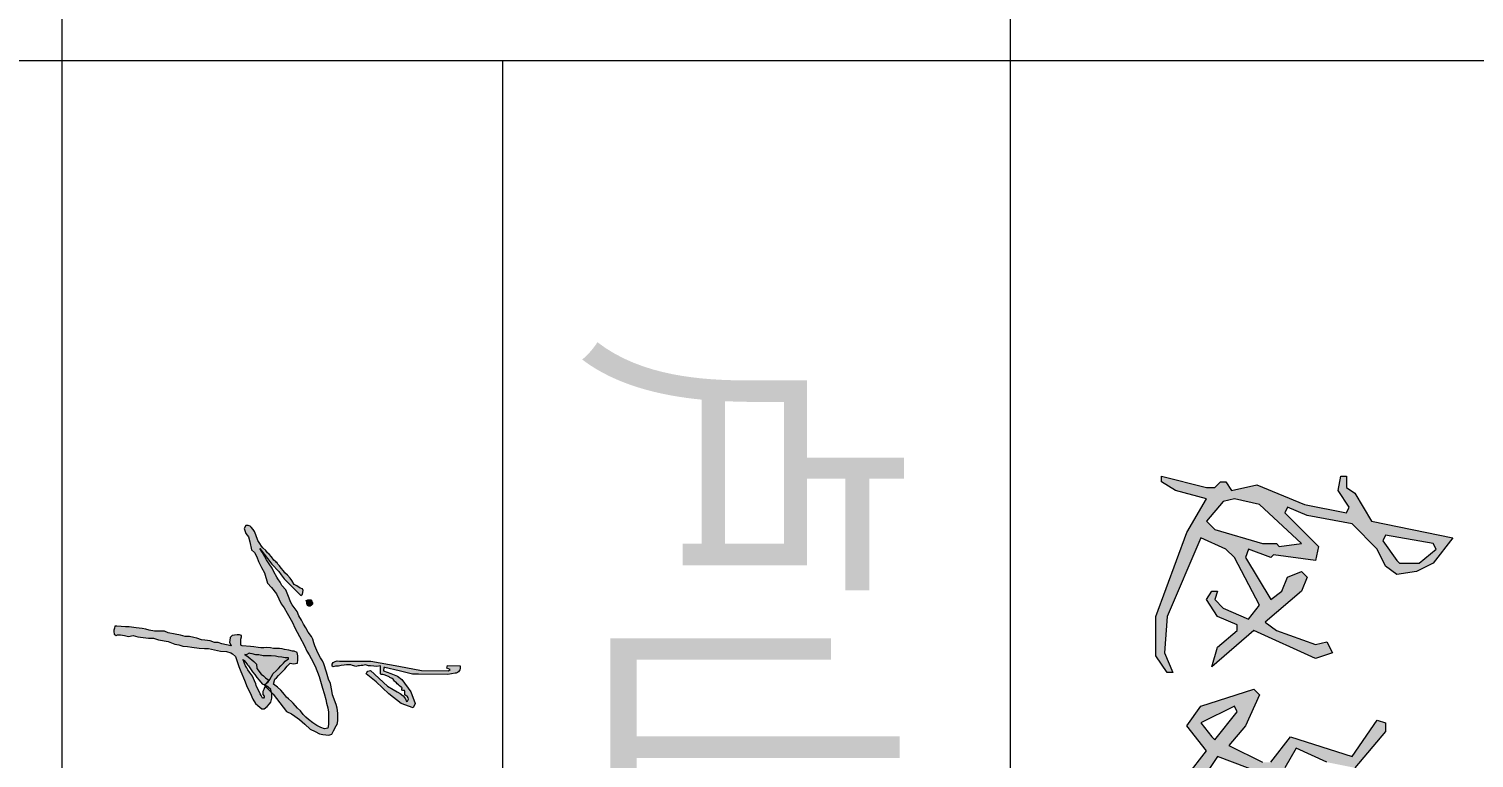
# Model space of a CAD drawing. Header units: inches. Extents: x -3733042 to -3450527, y 579159 to 997713.
# Drawn here: x -3553045 to -3550073, y 659237 to 660736 of the extents above; entities that cross this region are included whole.
import ezdxf
from ezdxf.enums import TextEntityAlignment as Align

# ---------------------------------------------------------------- set-up
doc = ezdxf.new("R2010")
doc.units = ezdxf.units.IN
doc.header["$LTSCALE"] = 1000
doc.header["$MEASUREMENT"] = 0
doc.linetypes.add('LENGSHUI', pattern=[22, 20, -1, 0, -1])
doc.layers.get('0').update_dxf_attribs({"lineweight": 18})
doc.layers.add('00签名', color=7, linetype='LENGSHUI', lineweight=18)
doc.layers.add('PUB_TITLE', color=153, linetype='Continuous', lineweight=18)
doc.styles.add('-黑体', font='', dxfattribs={"width": 0.7})
doc.styles.get('-黑体').set_extended_font_data('微软雅黑')

msp = doc.modelspace()

# ---------------------------------------------------------------- hatches: boundary and pattern name
at = {"layer": '00签名', "linetype": 'Continuous'}
h = msp.add_hatch(color=256, dxfattribs=at)
h.paths.add_polyline_path([(-3550272.290925156, 659666.2815650989), (-3550255.01092522, 659631.7215652276), (-3550231.969773029, 659614.4432933858), (-3550191.650349006, 659620.2027169039), (-3550157.090349125, 659637.4827171714), (-3550116.770925092, 659689.3227172951), (-3550283.809773148, 659723.8827171713), (-3550318.369773029, 659781.4821414469), (-3550335.649773287, 659793.0027175426), (-3550335.649773287, 659816.0421413232), (-3550347.170349382, 659816.0421413232), (-3550352.929773222, 659787.2415656139), (-3550329.890349125, 659752.681565099), (-3550335.649773287, 659741.1627174189), (-3550422.049772965, 659758.4427170426), (-3550519.97034906, 659798.7621410709), (-3550571.810348867, 659787.2415656139), (-3550583.330924963, 659804.5232936331), (-3550594.849772965, 659804.5232936331), (-3550606.37034906, 659793.0027175426), (-3550623.650349006, 659793.0027175426), (-3550715.809773148, 659816.0421413232), (-3550715.809773148, 659804.5232936331), (-3550687.01092522, 659787.2415656139), (-3550623.650349006, 659769.9632931432), (-3550663.969773029, 659700.8415649753), (-3550727.330349253, 659528.0415656139), (-3550727.330349253, 659447.4027175425), (-3550704.290925156, 659412.8427170428), (-3550692.77034906, 659412.8427170428), (-3550710.050348996, 659453.1621417095), (-3550704.290925156, 659528.0415656139), (-3550635.170925091, 659689.3227172951), (-3550583.330924963, 659666.2815650989), (-3550566.050925017, 659649.0032932671), (-3550514.210924898, 659551.082717805), (-3550537.250348996, 659522.2821414421), (-3550589.090349125, 659545.3232936381), (-3550606.37034906, 659562.6015654952), (-3550600.61092522, 659579.8832935144), (-3550612.129772901, 659579.8832935144), (-3550623.650349006, 659562.6015654952), (-3550600.61092522, 659528.0415656139), (-3550560.289773094, 659510.7632931384), (-3550560.289773094, 659499.2427176863), (-3550600.61092522, 659464.6827171665), (-3550612.129772901, 659424.3615653465), (-3550525.72977291, 659499.2427176863), (-3550399.010348867, 659441.6432933906), (-3550364.450349006, 659453.1621417095), (-3550375.97092477, 659476.2032932669), (-3550399.010348867, 659470.4421413183), (-3550479.650925027, 659499.2427176863), (-3550502.690349125, 659516.5227172902), (-3550427.810924898, 659579.8832935144), (-3550416.290348803, 659608.682141442), (-3550427.810924898, 659620.2027169039), (-3550456.609772836, 659608.682141442), (-3550468.130348922, 659579.8832935144), (-3550491.169773029, 659562.6015654952), (-3550543.009773158, 659649.0032932671), (-3550537.250348996, 659666.2815650989), (-3550491.169773029, 659649.0032932671), (-3550485.410348867, 659654.7627174138), (-3550399.010348867, 659643.2421413233), (-3550393.250924706, 659672.0427170476), (-3550462.370925101, 659741.1627174189), (-3550456.609772836, 659752.681565099), (-3550416.290348803, 659735.4015654952), (-3550324.130925285, 659718.1215652276)], flags=0)
h.paths.add_polyline_path([(-3550255.01092522, 659695.082141447), (-3550157.090349125, 659677.8021411995), (-3550151.330924963, 659666.2815650989), (-3550185.890925156, 659637.4827171714), (-3550226.210349189, 659637.4827171714), (-3550231.969773029, 659643.2421413233), (-3550260.77034906, 659683.5615653513)], flags=0)
h.paths.add_polyline_path([(-3550427.810924898, 659677.8021411995), (-3550473.889772772, 659672.0427170476), (-3550479.650925027, 659677.8021411995), (-3550508.449772965, 659677.8021411995), (-3550606.37034906, 659706.6027175375), (-3550623.650349006, 659723.8827171713), (-3550589.090349125, 659764.2021411945), (-3550566.050925017, 659769.9632931432), (-3550514.210924898, 659758.4427170426)], flags=0)
for points in [[(-3552485.190162853, 659571.1541803371), (-3552482.192724238, 659573.5516298922), (-3552480.994360722, 659581.3498237255), (-3552482.192724238, 659584.9471767428), (-3552486.988218069, 659586.1470802102), (-3552493.580747232, 659590.9466940676), (-3552498.975932763, 659593.94527404), (-3552503.77040671, 659601.7411104991), (-3552507.366517141, 659606.5383669835), (-3552512.760682789, 659613.1366573514), (-3552518.15586832, 659617.9339138343), (-3552521.152287051, 659621.5336242279), (-3552525.946760998, 659627.5307841763), (-3552529.543891313, 659631.7292676162), (-3552536.736112176, 659640.1262344925), (-3552534.175183846, 659637.9527354857), (-3552540.905397328, 659644.0135445386), (-3552545.617260683, 659650.7485626088), (-3552550.32912404, 659656.1375200154), (-3552554.367864059, 659658.8319987186), (-3552557.733480741, 659663.5467471065), (-3552563.790570887, 659668.9357045112), (-3552566.483064233, 659672.3020348608), (-3552569.848680916, 659677.6909922675), (-3552573.887420935, 659684.4260103378), (-3552577.926160954, 659695.8757767956), (-3552580.6186543, 659702.6107948675), (-3552583.311147647, 659706.6536916088), (-3552587.348867782, 659711.368439996), (-3552590.041361129, 659713.3887096808), (-3552594.080101148, 659714.7347703461), (-3552598.791964504, 659714.7347703461), (-3552602.157581187, 659708.6739612928), (-3552598.791964504, 659698.5702555004), (-3552593.406977811, 659691.8352374285), (-3552590.714484465, 659681.7315316362), (-3552586.675744446, 659664.8928077718), (-3552580.6186543, 659659.5062077375), (-3552575.906790945, 659650.7485626088), (-3552572.541174262, 659641.3190658352), (-3552566.483064233, 659628.5232387121), (-3552560.425974088, 659617.7453238989), (-3552554.367864059, 659596.194209023), (-3552545.617260683, 659587.4365638925), (-3552535.521430519, 659574.6407367693), (-3552526.097703807, 659553.761473536), (-3552520.039593778, 659545.678037428), (-3552513.309380296, 659534.902479989), (-3552502.539406911, 659515.3692774213), (-3552497.827543555, 659504.5937199807), (-3552488.404836728, 659487.0807870975), (-3552478.307986679, 659467.5475845312), (-3552472.92401987, 659456.7720270908), (-3552468.212156514, 659449.3628000014), (-3552464.173416495, 659441.2793638898), (-3552456.095936457, 659425.7890580652), (-3552448.019476302, 659404.9097948321), (-3552441.288242936, 659380.6618438783), (-3552437.249502916, 659369.8862864395), (-3552433.883886234, 659357.0881019421), (-3552432.537639561, 659349.6788748511), (-3552429.845146214, 659340.2493780776), (-3552428.498899541, 659331.494090323), (-3552428.498899541, 659320.7185328844), (-3552428.498899541, 659305.9000787025), (-3552429.845146214, 659298.4908516131), (-3552436.57637958, 659297.1447909478), (-3552444.653859619, 659299.8392696528), (-3552452.730319774, 659303.8798090197), (-3552460.807799812, 659309.2687664261), (-3552469.558403188, 659316.0037844965), (-3552474.942369997, 659320.7185328844), (-3552481.000480026, 659326.7793419355), (-3552486.385466718, 659334.1885690264), (-3552492.443576747, 659339.5775264312), (-3552501.193160238, 659349.6788748511), (-3552504.558776921, 659353.0475625751), (-3552510.61688695, 659358.4365199815), (-3552514.655626969, 659362.4770593486), (-3552519.366470442, 659367.866016755), (-3552526.770827144, 659376.6213045098), (-3552533.502060509, 659382.682113561), (-3552541.578520664, 659388.7452799865), (-3552538.977816864, 659398.8371989111), (-3552535.326632705, 659402.1587391474), (-3552531.675448546, 659406.4774486712), (-3552525.700968992, 659412.1233598645), (-3552518.398600674, 659419.4312198657), (-3552513.419527751, 659425.7419105825), (-3552507.445048198, 659431.7202115367), (-3552500.475162013, 659430.3906524897), (-3552492.17636718, 659431.7202115367), (-3552491.844904931, 659439.0280715361), (-3552491.844904931, 659447.3307434475), (-3552493.172793695, 659453.6414341623), (-3552499.147273249, 659456.6305846379), (-3552502.466995158, 659456.9629744006), (-3552510.100825725, 659458.6225658321), (-3552519.395027189, 659460.2845146385), (-3552524.041617979, 659461.2793265485), (-3552529.352153151, 659461.9441060718), (-3552535.326632705, 659461.9441060718), (-3552541.633594392, 659461.9441060718), (-3552547.940556078, 659463.2736651172), (-3552555.906868778, 659463.938444639), (-3552561.548866199, 659463.606054878), (-3552567.523345753, 659463.606054878), (-3552573.498845191, 659463.938444639), (-3552582.128082389, 659465.5980360727), (-3552589.098988457, 659466.5952053551), (-3552606.150426433, 659467.3094897355), (-3552609.130527023, 659469.101094123), (-3552609.130527023, 659473.27600382), (-3552609.130527023, 659481.6258232155), (-3552607.342670646, 659486.3971485829), (-3552607.342670646, 659488.785168639), (-3552611.515015449, 659490.5744156522), (-3552616.2839923, 659490.5744156522), (-3552621.648581316, 659489.3815843115), (-3552627.013170331, 659488.785168639), (-3552630.589902969, 659484.6079015696), (-3552631.782147182, 659478.6437448579), (-3552632.378779231, 659475.0652508348), (-3552628.802046592, 659467.9082627819), (-3552647.826959805, 659471.9157989107), (-3552655.347583265, 659474.2661009814), (-3552662.869226609, 659474.2661009814), (-3552671.801369308, 659478.0308275673), (-3552683.083324383, 659478.9714198718), (-3552689.664634823, 659479.9120121762), (-3552699.536090542, 659483.2052639228), (-3552705.647234532, 659485.0864485303), (-3552714.108190895, 659486.4985156724), (-3552723.600249824, 659486.7884726977), (-3552733.085169567, 659489.7540494335), (-3552743.756214219, 659491.5338669495), (-3552757.984613716, 659494.4994436837), (-3552765.690856036, 659497.4650204196), (-3552776.361900689, 659498.0590787159), (-3552786.440392828, 659498.0590787159), (-3552797.11143748, 659499.8388962335), (-3552804.225127287, 659502.2127720471), (-3552811.93238949, 659503.3985312654), (-3552824.382111565, 659504.584290485), (-3552838.609491178, 659506.3641080012), (-3552845.724200869, 659506.958166299), (-3552855.209120612, 659507.549867221), (-3552864.101487841, 659508.1439255172), (-3552867.658842687, 659508.1439255172), (-3552868.843947712, 659503.9902321888), (-3552870.030072622, 659499.8388962335), (-3552870.030072622, 659496.8733194974), (-3552869.437520109, 659491.5338669495), (-3552865.287612751, 659489.1599911375), (-3552862.322810418, 659490.3481077316), (-3552856.395245521, 659490.3481077316), (-3552848.095430805, 659489.1599911375), (-3552839.795616088, 659486.7884726977), (-3552830.309676461, 659488.5682902137), (-3552820.824756719, 659486.1944143999), (-3552798.890114903, 659483.2288376658), (-3552788.219070251, 659483.2288376658), (-3552778.140578111, 659479.6692026338), (-3552758.577166229, 659476.703625898), (-3552744.349786615, 659470.770115052), (-3552736.642524412, 659469.5843558322), (-3552728.342709695, 659467.2104800218), (-3552718.264217556, 659466.0247208002), (-3552709.371850327, 659464.8389615807), (-3552694.550898316, 659463.0591440661), (-3552683.287301151, 659461.8733848479), (-3552675.581058832, 659461.8733848479), (-3552650.681614682, 659456.5339322983), (-3552638.231892607, 659455.9398740021), (-3552629.339525378, 659453.5683555609), (-3552625.783190416, 659451.1944797505), (-3552619.854605635, 659445.8550272005), (-3552617.483375699, 659439.3298154344), (-3552612.739895944, 659425.0936326775), (-3552608.59100847, 659415.0087858777), (-3552601.47629878, 659397.210610716), (-3552595.548733883, 659382.3803696644), (-3552589.620149102, 659371.1097636464), (-3552584.284116833, 659358.0593401106), (-3552578.949104449, 659349.1602525291), (-3552573.613072181, 659345.0089165732), (-3552565.906829861, 659338.4837048074), (-3552561.16436999, 659338.4837048074), (-3552554.643232697, 659342.6350407614), (-3552549.899752941, 659348.5661942329), (-3552547.528523006, 659351.5341283429), (-3552545.15729307, 659359.839157625), (-3552545.15729307, 659364.5845518768), (-3552545.15729307, 659369.3299461287), (-3552547.528523006, 659377.6349754125), (-3552552.864555274, 659382.9744279622), (-3552555.23578521, 659384.7542454782), (-3552557.014462632, 659385.9400046963), (-3552559.97824508, 659381.7886687425), (-3552561.756922503, 659377.6349754125), (-3552563.535599926, 659374.0753403803), (-3552563.535599926, 659367.5501286142), (-3552561.16436999, 659363.9904935808), (-3552561.16436999, 659362.2106760647), (-3552562.349475016, 659360.4308585486), (-3552564.128152439, 659359.839157625), (-3552567.091934887, 659365.7703110968), (-3552568.87061231, 659368.7358878324), (-3552570.649289732, 659372.2955228643), (-3552573.613072181, 659378.820734634), (-3552577.170427026, 659385.9400046963), (-3552578.356551936, 659389.4996397283), (-3552580.727781872, 659395.4307932016), (-3552583.099011808, 659400.7702457496), (-3552584.87768923, 659405.5156399998), (-3552590.805254127, 659413.2289683615), (-3552594.362608972, 659418.5684209114), (-3552596.733838908, 659422.1256985674), (-3552599.105068844, 659426.8734501951), (-3552601.47629878, 659431.6188444452), (-3552602.662423689, 659435.1784794788), (-3552604.441101112, 659439.3298154344), (-3552601.853655801, 659437.4792766912), (-3552598.773606595, 659433.1652819174), (-3552595.07856743, 659428.8512871439), (-3552593.231557791, 659426.3854737355), (-3552584.692070371, 659414.2685703817), (-3552579.966948525, 659409.0139833033), (-3552575.767066858, 659402.7103647093), (-3552571.041945012, 659396.932440562), (-3552564.742122512, 659389.5750757043), (-3552560.017000666, 659387.474655297), (-3552552.666697808, 659393.7782738908), (-3552549.516276616, 659398.5071665244), (-3552545.841635128, 659404.2874480459), (-3552542.165973758, 659410.5910666379), (-3552536.391391438, 659416.3689907872), (-3552531.666269591, 659421.0978834204), (-3552526.415907566, 659426.3524704971), (-3552521.165545541, 659432.1303946459), (-3552517.490904054, 659435.8078983879), (-3552511.19006167, 659441.0624854645), (-3552511.19006167, 659443.1629058718), (-3552517.490904054, 659443.1629058718), (-3552524.315966733, 659444.2142947632), (-3552532.190489887, 659445.2633262771), (-3552537.440851912, 659446.3147151702), (-3552546.365855424, 659446.8404096152), (-3552555.29187882, 659446.8404096152), (-3552562.642181679, 659447.3661040601), (-3552571.567185192, 659448.9408300206), (-3552578.392247871, 659449.4665244655), (-3552585.742550729, 659451.0436078002), (-3552589.942432396, 659452.0949966919), (-3552592.042373229, 659452.6183337609), (-3552596.242254896, 659449.9922189105), (-3552598.867435908, 659449.4665244655), (-3552600.967376742, 659449.9922189105), (-3552593.618093767, 659445.2633262771), (-3552582.066889358, 659435.2822039429), (-3552576.817547217, 659430.0299742391), (-3552575.767066858, 659421.0978834204), (-3552566.842063345, 659409.5396777483), (-3552562.1169415, 659405.862174008), (-3552557.917059833, 659401.6589758197), (-3552553.191937987, 659398.5071665244), (-3552551.09097727, 659396.932440562), (-3552560.541220962, 659385.8975719622), (-3552542.691213937, 659368.5614421413), (-3552514.719879651, 659332.9462328267), (-3552505.054440469, 659327.7364358583), (-3552497.618467368, 659323.2739265106), (-3552487.953028185, 659316.5766264274), (-3552477.543073797, 659306.9043201095), (-3552466.389624087, 659296.4870835473), (-3552455.979669698, 659291.279643955), (-3552447.057725837, 659286.814777231), (-3552440.365248058, 659285.3272741147), (-3552427.725827588, 659283.8397709996), (-3552421.77684513, 659286.0722043609), (-3552418.059368521, 659292.7671470711), (-3552412.854901269, 659303.184383632), (-3552410.623395421, 659306.1593898651), (-3552409.136404777, 659313.6016201928), (-3552409.136404777, 659329.2262963474), (-3552410.623395421, 659339.6411755356), (-3552412.854901269, 659347.0834058651), (-3552420.289854486, 659367.1705913676), (-3552421.77684513, 659376.1003248134), (-3552424.750826417, 659390.235140479), (-3552428.46932291, 659399.1648739233), (-3552432.93029484, 659413.3020469615), (-3552438.134762092, 659430.4142262327), (-3552441.10874338, 659437.1091689431), (-3552444.827239872, 659443.0615387802), (-3552450.775202446, 659453.4787753426), (-3552456.72316502, 659467.6159483824), (-3552458.954670869, 659473.5683182195), (-3552461.185156834, 659481.0081911763), (-3552463.415642799, 659486.9605610132), (-3552470.107100695, 659495.8879370847), (-3552475.312587832, 659504.8176705306), (-3552479.773559762, 659512.2575434841), (-3552484.234531692, 659520.4423466838), (-3552489.440018828, 659529.3697227569), (-3552493.157495437, 659538.2994562013), (-3552503.567449825, 659551.6916989965), (-3552506.541431113, 659558.3866417053), (-3552509.5154124, 659565.828872033), (-3552516.206870295, 659582.9410513045), (-3552524.386338718, 659591.8684273759), (-3552528.103815327, 659598.5657274609), (-3552532.565807141, 659605.2606701712), (-3552534.796293106, 659608.9829640215), (-3552540.744255681, 659619.3978432078), (-3552544.461732289, 659627.5826464092), (-3552550.410714746, 659636.510022479), (-3552556.358677321, 659644.6948256787), (-3552559.332658608, 659650.6471955188), (-3552565.281641065, 659660.3195018353), (-3552569.742612996, 659667.7593747902), (-3552545.205227611, 659635.7674496087), (-3552531.077796614, 659620.1427734542), (-3552525.873329362, 659613.445473371), (-3552519.925366787, 659605.2606701712)], [(-3552471.188177569, 659562.18908628), (-3552468.124446504, 659562.18908628), (-3552465.060715438, 659562.4248236998), (-3552462.940376929, 659559.593617292), (-3552461.29020487, 659556.0575560032), (-3552461.29020487, 659553.464444388), (-3552464.118342767, 659550.3975005625), (-3552466.239701161, 659549.4545508852), (-3552469.067839059, 659549.4545508852), (-3552472.13055024, 659550.8689754034), (-3552473.073942795, 659554.6431314849), (-3552473.073942795, 659557.2362431), (-3552474.72309497, 659560.5389243437)]]:
    msp.add_hatch(color=256, dxfattribs=at).paths.add_polyline_path(points, flags=0)
h = msp.add_hatch(color=256, dxfattribs=at)
edge = h.paths.add_edge_path(flags=0)
edge.add_arc((-3552410.067558725, 659424.2040461459), 12.60396578870354, 72.83120418418201, 154.1005538295673, ccw=False)
edge.add_line((-3552406.347022466, 659436.2463699892), (-3552380.891741621, 659436.2463699889))
edge.add_line((-3552380.891741621, 659436.2463699889), (-3552364.052439485, 659435.852688498))
edge.add_line((-3552364.052439485, 659435.852688498), (-3552341.337586527, 659435.852688498))
edge.add_line((-3552341.337586527, 659435.852688498), (-3552283.770242994, 659426.0577987247))
edge.add_line((-3552283.770242994, 659426.0577987247), (-3552237.275778347, 659416.8593246209))
edge.add_line((-3552237.275778347, 659416.8593246209), (-3552181.9124038, 659415.9682371732))
edge.add_line((-3552181.9124038, 659415.9682371732), (-3552178.752803653, 659419.1294759691))
edge.add_line((-3552178.752803653, 659419.1294759691), (-3552185.070984061, 659421.5009944054))
edge.add_line((-3552185.070984061, 659421.5009944054), (-3552184.281593967, 659427.0313942647))
edge.add_line((-3552184.281593967, 659427.0313942647), (-3552158.217442468, 659426.2416739102))
edge.add_arc((-3552169.409565458, 659422.875886558), 11.68726407330013, -85.46577149518657, 16.737515993298302, ccw=False)
edge.add_line((-3552168.485633002, 659411.2252002975), (-3552183.491183988, 659408.8560392337))
edge.add_line((-3552183.491183988, 659408.8560392337), (-3552243.516447584, 659409.6457595885))
edge.add_line((-3552243.516447584, 659409.6457595885), (-3552256.153828286, 659409.6457595885))
edge.add_line((-3552256.153828286, 659409.6457595885), (-3552283.006349995, 659415.9682371732))
edge.add_line((-3552283.006349995, 659415.9682371732), (-3552313.019491735, 659423.080435116))
edge.add_line((-3552313.019491735, 659423.080435116), (-3552314.908316613, 659423.2265923173))
edge.add_line((-3552314.908316613, 659423.2265923173), (-3552315.476391914, 659416.4986463684))
edge.add_line((-3552315.476391914, 659416.4986463684), (-3552300.38925022, 659410.6287846271))
edge.add_line((-3552300.38925022, 659410.6287846271), (-3552286.936982328, 659405.5415711171))
edge.add_line((-3552286.936982328, 659405.5415711171), (-3552277.640741096, 659398.1771341361))
edge.add_line((-3552277.640741096, 659398.1771341361), (-3552259.048258633, 659373.3704854973))
edge.add_line((-3552259.048258633, 659373.3704854973), (-3552250.526109239, 659348.9528035993))
edge.add_line((-3552250.526109239, 659348.9528035993), (-3552254.787183936, 659340.4238237673))
edge.add_line((-3552254.787183936, 659340.4238237673), (-3552279.189944654, 659349.3394129691))
edge.add_line((-3552279.189944654, 659349.3394129691), (-3552304.367817093, 659368.719386214))
edge.add_line((-3552304.367817093, 659368.719386214), (-3552330.707337229, 659393.5260348526))
edge.add_line((-3552330.707337229, 659393.5260348526), (-3552351.23657911, 659410.1926704001))
edge.add_arc((-3552343.051903408, 659408.497365908), 8.358407365131503, 82.3577245231179, 168.2977202045165, ccw=False)
edge.add_line((-3552341.940337879, 659416.7815312707), (-3552307.078668348, 659384.6104456529))
edge.add_line((-3552307.078668348, 659384.6104456529), (-3552295.845667699, 659377.6349754125))
edge.add_line((-3552295.845667699, 659377.6349754125), (-3552287.711074165, 659372.9838761295))
edge.add_line((-3552287.711074165, 659372.9838761295), (-3552281.126704073, 659369.8815716907))
edge.add_line((-3552281.126704073, 659369.8815716907), (-3552274.928869957, 659364.8438630394))
edge.add_line((-3552274.928869957, 659364.8438630394), (-3552270.281259283, 659358.6416115356))
edge.add_line((-3552270.281259283, 659358.6416115356), (-3552268.263929042, 659353.4931062973))
edge.add_line((-3552268.263929042, 659353.4931062973), (-3552266.545424765, 659354.1319547034))
edge.add_line((-3552266.545424765, 659354.1319547034), (-3552265.215496234, 659355.4615137487))
edge.add_line((-3552265.215496234, 659355.4615137487), (-3552264.45568277, 659358.1229892134))
edge.add_line((-3552264.45568277, 659358.1229892134), (-3552264.836099444, 659360.9754119881))
edge.add_line((-3552264.836099444, 659360.9754119881), (-3552266.925841439, 659364.3959619413))
edge.add_line((-3552266.925841439, 659364.3959619413), (-3552269.015583433, 659365.157393806))
edge.add_line((-3552269.015583433, 659365.157393806), (-3552271.484722218, 659367.0574374079))
edge.add_line((-3552271.484722218, 659367.0574374079), (-3552271.674420613, 659369.9098601792))
edge.add_line((-3552271.674420613, 659369.9098601792), (-3552271.674420613, 659374.4713792442))
edge.add_line((-3552271.674420613, 659374.4713792442), (-3552272.244535681, 659375.8009382909))
edge.add_line((-3552272.244535681, 659375.8009382909), (-3552274.144579282, 659375.8009382909))
edge.add_line((-3552274.144579282, 659375.8009382909), (-3552275.853904603, 659375.6123483555))
edge.add_line((-3552275.853904603, 659375.6123483555), (-3552277.564249808, 659376.5623701556))
edge.add_line((-3552277.564249808, 659376.5623701556), (-3552277.564249808, 659379.0328983092))
edge.add_line((-3552277.564249808, 659379.0328983092), (-3552277.373531529, 659381.3148365287))
edge.add_line((-3552277.373531529, 659381.3148365287), (-3552278.893158456, 659383.0262901933))
edge.add_line((-3552278.893158456, 659383.0262901933), (-3552282.312828982, 659385.1172811032))
edge.add_line((-3552282.312828982, 659385.1172811032), (-3552283.072642446, 659386.0673029034))
edge.add_line((-3552283.072642446, 659386.0673029034), (-3552284.402570976, 659387.5878092585))
edge.add_line((-3552284.402570976, 659387.5878092585), (-3552287.44182483, 659389.4878528601))
edge.add_line((-3552287.44182483, 659389.4878528601), (-3552289.152170035, 659391.5788437683))
edge.add_line((-3552289.152170035, 659391.5788437683), (-3552291.24191203, 659393.4812447428))
edge.add_line((-3552291.24191203, 659393.4812447428), (-3552292.951237352, 659395.001751098))
edge.add_line((-3552292.951237352, 659395.001751098), (-3552295.800792809, 659398.8018382982))
edge.add_line((-3552295.800792809, 659398.8018382982), (-3552297.70083641, 659400.3247020274))
edge.add_line((-3552297.70083641, 659400.3247020274), (-3552302.259717189, 659402.795230181))
edge.add_line((-3552302.259717189, 659402.795230181), (-3552303.779344115, 659403.745251981))
edge.add_line((-3552303.779344115, 659403.745251981), (-3552308.528943174, 659406.0271902006))
edge.add_line((-3552308.528943174, 659406.0271902006), (-3552314.22805409, 659407.736286491))
edge.add_line((-3552314.22805409, 659407.736286491), (-3552317.077609548, 659408.6886656653))
edge.add_line((-3552317.077609548, 659408.6886656653), (-3552320.116863401, 659409.0682029106))
edge.add_line((-3552320.116863401, 659409.0682029106), (-3552321.446791932, 659409.8272774006))
edge.add_line((-3552321.446791932, 659409.8272774006), (-3552321.826188722, 659426.3666147412))
edge.add_line((-3552321.826188722, 659426.3666147412), (-3552329.207088096, 659425.4071634457))
edge.add_line((-3552329.207088096, 659425.4071634457), (-3552335.394723373, 659425.9446447621))
edge.add_line((-3552335.394723373, 659425.9446447621), (-3552342.390106654, 659426.4844834529))
edge.add_line((-3552342.390106654, 659426.4844834529), (-3552346.156537687, 659426.2133854203))
edge.add_line((-3552346.156537687, 659426.2133854203), (-3552350.192218055, 659428.0992847745))
edge.add_line((-3552350.192218055, 659428.0992847745), (-3552352.882671633, 659428.9055067493))
edge.add_line((-3552352.882671633, 659428.9055067493), (-3552358.263578791, 659427.5594460856))
edge.add_line((-3552358.263578791, 659427.5594460856), (-3552361.491511154, 659427.2907054274))
edge.add_line((-3552361.491511154, 659427.2907054274), (-3552364.720463402, 659426.753224111))
edge.add_line((-3552364.720463402, 659426.753224111), (-3552367.410916981, 659426.2133854203))
edge.add_line((-3552367.410916981, 659426.2133854203), (-3552372.253325468, 659425.4071634457))
edge.add_line((-3552372.253325468, 659425.4071634457), (-3552376.826484622, 659426.2133854203))
edge.add_line((-3552376.826484622, 659426.2133854203), (-3552379.5169382, 659427.0219647692))
edge.add_line((-3552379.5169382, 659427.0219647692), (-3552383.015139783, 659428.9055067493))
edge.add_line((-3552383.015139783, 659428.9055067493), (-3552387.588298936, 659428.9055067493))
edge.add_line((-3552387.588298936, 659428.9055067493), (-3552391.623979304, 659428.9055067493))
edge.add_line((-3552391.623979304, 659428.9055067493), (-3552396.466387792, 659428.0992847745))
edge.add_line((-3552396.466387792, 659428.0992847745), (-3552402.385793618, 659427.5594460856))
edge.add_line((-3552402.385793618, 659427.5594460856), (-3552408.304179561, 659425.9446447621))
edge.add_line((-3552408.304179561, 659425.9446447621), (-3552414.223585387, 659425.6759041039))
edge.add_line((-3552414.223585387, 659425.6759041039), (-3552419.065993875, 659424.3298434402))
edge.add_line((-3552419.065993875, 659424.3298434402), (-3552421.217948785, 659425.9446447621))
edge.add_line((-3552421.217948785, 659425.9446447621), (-3552421.405607411, 659429.709371348))
h = msp.add_hatch(color=256, dxfattribs=at)
h.paths.add_polyline_path([(-3550220.450925027, 658986.6021411946), (-3550208.930349254, 659015.4027175425), (-3550208.930349254, 659073.0021411945), (-3550220.450925027, 659113.3232936381), (-3550197.409773158, 659130.6015654952), (-3550197.409773158, 659142.1221415909), (-3550214.689773084, 659147.8832935144), (-3550231.969773029, 659136.3627174139), (-3550266.529773222, 659170.9227172901), (-3550289.570925102, 659165.1615653514), (-3550301.089773093, 659136.3627174139), (-3550266.529773222, 659142.1221415909), (-3550260.77034906, 659130.6015654952), (-3550318.369773029, 659119.082717805), (-3550347.170349382, 659182.4432933858), (-3550358.690924824, 659188.2027169039), (-3550422.049772965, 659170.9227172901), (-3550450.850348996, 659147.8832935144), (-3550479.650925027, 659182.4432933858), (-3550491.169773029, 659165.1615653514), (-3550468.130348922, 659130.6015654952), (-3550468.130348922, 659101.8027175375), (-3550479.650925027, 659096.0415656139), (-3550537.250348996, 659176.682141442), (-3550554.530348931, 659170.9227172901), (-3550554.530348931, 659153.6427176815), (-3550519.97034906, 659107.5621417096), (-3550525.72977291, 659096.0415656139), (-3550566.050925017, 659124.8421413183), (-3550594.849772965, 659176.682141442), (-3550612.129772901, 659188.2027169039), (-3550617.890925156, 659159.4021411996), (-3550589.090349125, 659101.8027175375), (-3550669.730924963, 659101.8027175375), (-3550646.689773084, 659170.9227172901), (-3550600.61092522, 659240.0427170476), (-3550508.449772965, 659205.4827171714), (-3550479.650925027, 659205.4827171714), (-3550462.370925101, 659217.0032932671), (-3550439.3297729, 659257.3227172951), (-3550375.97092477, 659228.522140947), (-3550318.369773029, 659217.0032932671), (-3550255.01092522, 659291.8827171713), (-3550255.01092522, 659309.1627174189), (-3550272.290925156, 659314.9221409472), (-3550324.130925285, 659240.0427170476), (-3550450.850348996, 659280.3621410758), (-3550491.169773029, 659228.522140947), (-3550508.449772965, 659228.522140947), (-3550577.569773029, 659263.082141447), (-3550543.009773158, 659303.4015654952), (-3550514.210924898, 659366.7621410709), (-3550525.72977291, 659378.2827171714), (-3550635.170925091, 659343.722717295), (-3550663.969773029, 659303.4015654952), (-3550623.650349006, 659251.5615653513), (-3550663.969773029, 659199.7215652276), (-3550698.529773222, 659101.8027175375), (-3550704.290925156, 659009.6432933906), (-3550681.249773287, 658963.5627174188), (-3550640.930349254, 658934.7621410709), (-3550629.409773158, 658934.7621410709), (-3550681.249773287, 658998.1227172901), (-3550681.249773287, 659061.481565104), (-3550669.730924963, 659084.5227172902), (-3550571.810348867, 659078.7632931384), (-3550514.210924898, 659003.8821414419), (-3550502.690349125, 659003.8821414419), (-3550479.650925027, 659038.4421413183), (-3550450.850348996, 659049.9627174188), (-3550358.690924824, 658986.6021411946), (-3550266.529773222, 658957.8015654903)], flags=0)
h.paths.add_polyline_path([(-3550255.01092522, 659107.5621417096), (-3550231.969773029, 659067.2427176863), (-3550231.969773029, 659015.4027175425), (-3550255.01092522, 658986.6021411946), (-3550289.570925102, 658986.6021411946), (-3550295.330349253, 658992.3615653465), (-3550312.610349179, 658992.3615653465), (-3550375.97092477, 659021.1621417095), (-3550410.530924963, 659055.7221415859), (-3550404.769773029, 659061.481565104), (-3550352.929773222, 659026.9215652227), (-3550329.890349125, 659026.9215652227), (-3550318.369773029, 659084.5227172902)], flags=0)
h.paths.add_polyline_path([(-3550352.929773222, 659113.3232936381), (-3550422.049772965, 659107.5621417096), (-3550427.810924898, 659113.3232936381), (-3550439.3297729, 659142.1221415909), (-3550404.769773029, 659165.1615653514), (-3550375.97092477, 659165.1615653514), (-3550352.929773222, 659147.8832935144)], flags=0)
h.paths.add_polyline_path([(-3550341.41092522, 659078.7632931384), (-3550341.41092522, 659055.7221415859), (-3550358.690924824, 659049.9627174188), (-3550364.450349006, 659055.7221415859), (-3550393.250924706, 659078.7632931384), (-3550352.929773222, 659090.2821414421)], flags=0)
h.paths.add_polyline_path([(-3550491.169773029, 659038.4421413183), (-3550502.690349125, 659026.9215652227), (-3550514.210924898, 659032.6827171665), (-3550531.490924824, 659055.7221415859), (-3550525.72977291, 659061.481565104)], flags=0)
h.paths.add_polyline_path([(-3550560.289773094, 659332.2021411945), (-3550606.37034906, 659274.6027175375), (-3550612.129772901, 659280.3621410758), (-3550635.170925091, 659309.1627174189), (-3550566.050925017, 659343.722717295)], flags=0)
h.paths.add_polyline_path([(-3550266.529773222, 658698.6015654952), (-3550266.529773222, 658715.8832935144), (-3550352.929773222, 658704.3627174139), (-3550364.450349006, 658727.4021411996), (-3550393.250924706, 658744.682141442), (-3550375.97092477, 658767.7215652276), (-3550358.690924824, 658773.4827171714), (-3550352.929773222, 658808.0427170476), (-3550393.250924706, 658825.3227172951), (-3550404.769773029, 658842.6027175375), (-3550352.929773222, 658848.3621410758), (-3550335.649773287, 658859.8827171713), (-3550335.649773287, 658871.4015654952), (-3550393.250924706, 658871.4015654952), (-3550450.850348996, 658854.1215652276), (-3550537.250348996, 658859.8827171713), (-3550554.530348931, 658842.6027175375), (-3550548.770925092, 658808.0427170476), (-3550514.210924898, 658767.7215652276), (-3550456.609772836, 658738.9227172901), (-3550399.010348867, 658738.9227172901), (-3550387.489772771, 658727.4021411996), (-3550393.250924706, 658698.6015654952), (-3550473.889772772, 658692.8421413183), (-3550496.930924963, 658710.1221415909), (-3550508.449772965, 658698.6015654952), (-3550600.61092522, 658704.3627174139), (-3550606.37034906, 658687.082717805), (-3550577.569773029, 658675.5621417096), (-3550589.090349125, 658664.0415656139), (-3550813.730348932, 658589.1621417095), (-3550842.530924963, 658566.1227172901), (-3550854.049772965, 658537.3221415908), (-3550733.089773093, 658531.5627174188), (-3550422.049772965, 658543.0832935144), (-3550410.530924963, 658531.5627174188), (-3550399.010348867, 658531.5627174188), (-3550387.489772771, 658548.8427170428), (-3550260.77034906, 658554.6021411946), (-3550203.170925091, 658566.1227172901), (-3550168.61092522, 658594.9215652227), (-3550168.61092522, 658629.481565104), (-3550197.409773158, 658681.3232936381), (-3550231.969773029, 658687.082717805), (-3550237.730924963, 658675.5621417096), (-3550197.409773158, 658641.0021411945), (-3550191.650349006, 658606.4421413183), (-3550208.930349254, 658589.1621417095), (-3550266.529773222, 658577.6432933906), (-3550370.209772826, 658583.4027175425), (-3550352.929773222, 658606.4421413183), (-3550352.929773222, 658675.5621417096)], flags=0)
h.paths.add_polyline_path([(-3550375.97092477, 658669.8027175375), (-3550381.730348932, 658606.4421413183), (-3550393.250924706, 658612.2032932669), (-3550450.850348996, 658664.0415656139), (-3550381.730348932, 658675.5621417096)], flags=0)
h.paths.add_polyline_path([(-3550410.530924963, 658773.4827171714), (-3550422.049772965, 658779.2421413233), (-3550462.370925101, 658819.5615653513), (-3550416.290348803, 658819.5615653513), (-3550375.97092477, 658790.7627174138)], flags=0)
h.paths.add_polyline_path([(-3550370.209772826, 658577.6432933906), (-3550416.290348803, 658571.8821414419), (-3550422.049772965, 658577.6432933906), (-3550445.090924834, 658612.2032932669), (-3550439.3297729, 658623.7221415859)], flags=0)
h.paths.add_polyline_path([(-3550450.850348996, 658761.9621410758), (-3550462.370925101, 658767.7215652276), (-3550491.169773029, 658779.2421413233), (-3550531.490924824, 658825.3227172951), (-3550519.97034906, 658831.082141447), (-3550445.090924834, 658773.4827171714)], flags=0)
h.paths.add_polyline_path([(-3550445.090924834, 658577.6432933906), (-3550450.850348996, 658566.1227172901), (-3550485.410348867, 658560.3615653465), (-3550635.170925091, 658560.3615653465), (-3550623.650349006, 658548.8427170428), (-3550629.409773158, 658543.0832935144), (-3550819.489772771, 658543.0832935144), (-3550825.250924706, 658548.8427170428), (-3550652.450925027, 658554.6021411946), (-3550790.690924824, 658560.3615653465), (-3550692.77034906, 658617.9627174188), (-3550548.770925092, 658675.5621417096), (-3550508.449772965, 658675.5621417096)], flags=0)

# ---------------------------------------------------------------- linework, layer by layer
for points in [[(-3550692.77034906, 659412.8427170428), (-3550704.290925156, 659412.8427170428), (-3550727.330349253, 659447.4027175425), (-3550727.330349253, 659528.0415656139), (-3550663.969773029, 659700.8415649753), (-3550623.650349006, 659769.9632931432), (-3550687.01092522, 659787.2415656139), (-3550715.809773148, 659804.5232936331), (-3550715.809773148, 659816.0421413232), (-3550623.650349006, 659793.0027175426), (-3550606.37034906, 659793.0027175426), (-3550594.849772965, 659804.5232936331), (-3550583.330924963, 659804.5232936331), (-3550571.810348867, 659787.2415656139), (-3550519.97034906, 659798.7621410709), (-3550422.049772965, 659758.4427170426), (-3550335.649773287, 659741.1627174189), (-3550329.890349125, 659752.681565099), (-3550352.929773222, 659787.2415656139), (-3550347.170349382, 659816.0421413232), (-3550335.649773287, 659816.0421413232), (-3550335.649773287, 659793.0027175426), (-3550318.369773029, 659781.4821414469), (-3550283.809773148, 659723.8827171713), (-3550116.770925092, 659689.3227172951), (-3550157.090349125, 659637.4827171714), (-3550191.650349006, 659620.2027169039), (-3550231.969773029, 659614.4432933858), (-3550255.01092522, 659631.7215652276), (-3550272.290925156, 659666.2815650989), (-3550324.130925285, 659718.1215652276), (-3550416.290348803, 659735.4015654952), (-3550456.609772836, 659752.681565099), (-3550462.370925101, 659741.1627174189), (-3550393.250924706, 659672.0427170476), (-3550399.010348867, 659643.2421413233), (-3550485.410348867, 659654.7627174138), (-3550491.169773029, 659649.0032932671), (-3550537.250348996, 659666.2815650989), (-3550543.009773158, 659649.0032932671), (-3550491.169773029, 659562.6015654952), (-3550468.130348922, 659579.8832935144), (-3550456.609772836, 659608.682141442), (-3550427.810924898, 659620.2027169039), (-3550416.290348803, 659608.682141442), (-3550427.810924898, 659579.8832935144), (-3550502.690349125, 659516.5227172902), (-3550479.650925027, 659499.2427176863), (-3550399.010348867, 659470.4421413183), (-3550375.97092477, 659476.2032932669), (-3550364.450349006, 659453.1621417095), (-3550399.010348867, 659441.6432933906), (-3550525.72977291, 659499.2427176863), (-3550612.129772901, 659424.3615653465), (-3550600.61092522, 659464.6827171665), (-3550560.289773094, 659499.2427176863), (-3550560.289773094, 659510.7632931384), (-3550600.61092522, 659528.0415656139), (-3550623.650349006, 659562.6015654952), (-3550612.129772901, 659579.8832935144), (-3550600.61092522, 659579.8832935144), (-3550606.37034906, 659562.6015654952), (-3550589.090349125, 659545.3232936381), (-3550537.250348996, 659522.2821414421), (-3550514.210924898, 659551.082717805), (-3550566.050925017, 659649.0032932671), (-3550583.330924963, 659666.2815650989), (-3550635.170925091, 659689.3227172951), (-3550704.290925156, 659528.0415656139), (-3550710.050348996, 659453.1621417095), (-3550692.77034906, 659412.8427170428)], [(-3550479.650925027, 659677.8021411995), (-3550473.889772772, 659672.0427170476), (-3550427.810924898, 659677.8021411995), (-3550514.210924898, 659758.4427170426), (-3550566.050925017, 659769.9632931432), (-3550589.090349125, 659764.2021411945), (-3550623.650349006, 659723.8827171713), (-3550606.37034906, 659706.6027175375), (-3550508.449772965, 659677.8021411995), (-3550479.650925027, 659677.8021411995)], [(-3550231.969773029, 659643.2421413233), (-3550226.210349189, 659637.4827171714), (-3550185.890925156, 659637.4827171714), (-3550151.330924963, 659666.2815650989), (-3550157.090349125, 659677.8021411995), (-3550255.01092522, 659695.082141447), (-3550260.77034906, 659683.5615653513), (-3550231.969773029, 659643.2421413233)], [(-3550663.969773029, 659199.7215652276), (-3550623.650349006, 659251.5615653513), (-3550663.969773029, 659303.4015654952), (-3550635.170925091, 659343.722717295), (-3550525.72977291, 659378.2827171714), (-3550514.210924898, 659366.7621410709), (-3550543.009773158, 659303.4015654952), (-3550577.569773029, 659263.082141447), (-3550508.449772965, 659228.522140947)], [(-3550612.129772901, 659280.3621410758), (-3550606.37034906, 659274.6027175375), (-3550560.289773094, 659332.2021411945), (-3550566.050925017, 659343.722717295), (-3550635.170925091, 659309.1627174189), (-3550612.129772901, 659280.3621410758)], [(-3550491.169773029, 659228.522140947), (-3550450.850348996, 659280.3621410758), (-3550324.130925285, 659240.0427170476), (-3550272.290925156, 659314.9221409472), (-3550255.01092522, 659309.1627174189), (-3550255.01092522, 659291.8827171713), (-3550318.369773029, 659217.0032932671)], [(-3550508.449772965, 659205.4827171714), (-3550600.61092522, 659240.0427170476), (-3550646.689773084, 659170.9227172901)], [(-3550375.97092477, 659228.522140947), (-3550439.3297729, 659257.3227172951), (-3550462.370925101, 659217.0032932671)]]:
    msp.add_lwpolyline(points, dxfattribs=at)
for points in [[(-3552485.190162853, 659571.1541803371), (-3552482.192724238, 659573.5516298922), (-3552480.994360722, 659581.3498237255), (-3552482.192724238, 659584.9471767428), (-3552486.988218069, 659586.1470802102), (-3552493.580747232, 659590.9466940676), (-3552498.975932763, 659593.94527404), (-3552503.77040671, 659601.7411104991), (-3552507.366517141, 659606.5383669835), (-3552512.760682789, 659613.1366573514), (-3552518.15586832, 659617.9339138343), (-3552521.152287051, 659621.5336242279), (-3552525.946760998, 659627.5307841763), (-3552529.543891313, 659631.7292676162), (-3552536.736112176, 659640.1262344925), (-3552534.175183846, 659637.9527354857), (-3552540.905397328, 659644.0135445386), (-3552545.617260683, 659650.7485626088), (-3552550.32912404, 659656.1375200154), (-3552554.367864059, 659658.8319987186), (-3552557.733480741, 659663.5467471065), (-3552563.790570887, 659668.9357045112), (-3552566.483064233, 659672.3020348608), (-3552569.848680916, 659677.6909922675), (-3552573.887420935, 659684.4260103378), (-3552577.926160954, 659695.8757767956), (-3552580.6186543, 659702.6107948675), (-3552583.311147647, 659706.6536916088), (-3552587.348867782, 659711.368439996), (-3552590.041361129, 659713.3887096808), (-3552594.080101148, 659714.7347703461), (-3552598.791964504, 659714.7347703461), (-3552602.157581187, 659708.6739612928), (-3552598.791964504, 659698.5702555004), (-3552593.406977811, 659691.8352374285), (-3552590.714484465, 659681.7315316362), (-3552586.675744446, 659664.8928077718), (-3552580.6186543, 659659.5062077375), (-3552575.906790945, 659650.7485626088), (-3552572.541174262, 659641.3190658352), (-3552566.483064233, 659628.5232387121), (-3552560.425974088, 659617.7453238989), (-3552554.367864059, 659596.194209023), (-3552545.617260683, 659587.4365638925), (-3552535.521430519, 659574.6407367693), (-3552526.097703807, 659553.761473536), (-3552520.039593778, 659545.678037428), (-3552513.309380296, 659534.902479989), (-3552502.539406911, 659515.3692774213), (-3552497.827543555, 659504.5937199807), (-3552488.404836728, 659487.0807870975), (-3552478.307986679, 659467.5475845312), (-3552472.92401987, 659456.7720270908), (-3552468.212156514, 659449.3628000014), (-3552464.173416495, 659441.2793638898), (-3552456.095936457, 659425.7890580652), (-3552448.019476302, 659404.9097948321), (-3552441.288242936, 659380.6618438783), (-3552437.249502916, 659369.8862864395), (-3552433.883886234, 659357.0881019421), (-3552432.537639561, 659349.6788748511), (-3552429.845146214, 659340.2493780776), (-3552428.498899541, 659331.494090323), (-3552428.498899541, 659320.7185328844), (-3552428.498899541, 659305.9000787025), (-3552429.845146214, 659298.4908516131), (-3552436.57637958, 659297.1447909478), (-3552444.653859619, 659299.8392696528), (-3552452.730319774, 659303.8798090197), (-3552460.807799812, 659309.2687664261), (-3552469.558403188, 659316.0037844965), (-3552474.942369997, 659320.7185328844), (-3552481.000480026, 659326.7793419355), (-3552486.385466718, 659334.1885690264), (-3552492.443576747, 659339.5775264312), (-3552501.193160238, 659349.6788748511), (-3552504.558776921, 659353.0475625751), (-3552510.61688695, 659358.4365199815), (-3552514.655626969, 659362.4770593486), (-3552519.366470442, 659367.866016755), (-3552526.770827144, 659376.6213045098), (-3552533.502060509, 659382.682113561), (-3552541.578520664, 659388.7452799865), (-3552538.977816864, 659398.8371989111), (-3552535.326632705, 659402.1587391474), (-3552531.675448546, 659406.4774486712), (-3552525.700968992, 659412.1233598645), (-3552518.398600674, 659419.4312198657), (-3552513.419527751, 659425.7419105825), (-3552507.445048198, 659431.7202115367), (-3552500.475162013, 659430.3906524897), (-3552492.17636718, 659431.7202115367), (-3552491.844904931, 659439.0280715361), (-3552491.844904931, 659447.3307434475), (-3552493.172793695, 659453.6414341623), (-3552499.147273249, 659456.6305846379), (-3552502.466995158, 659456.9629744006), (-3552510.100825725, 659458.6225658321), (-3552519.395027189, 659460.2845146385), (-3552524.041617979, 659461.2793265485), (-3552529.352153151, 659461.9441060718), (-3552535.326632705, 659461.9441060718), (-3552541.633594392, 659461.9441060718), (-3552547.940556078, 659463.2736651172), (-3552555.906868778, 659463.938444639), (-3552561.548866199, 659463.606054878), (-3552567.523345753, 659463.606054878), (-3552573.498845191, 659463.938444639), (-3552582.128082389, 659465.5980360727), (-3552589.098988457, 659466.5952053551), (-3552606.150426433, 659467.3094897355), (-3552609.130527023, 659469.101094123), (-3552609.130527023, 659473.27600382), (-3552609.130527023, 659481.6258232155), (-3552607.342670646, 659486.3971485829), (-3552607.342670646, 659488.785168639), (-3552611.515015449, 659490.5744156522), (-3552616.2839923, 659490.5744156522), (-3552621.648581316, 659489.3815843115), (-3552627.013170331, 659488.785168639), (-3552630.589902969, 659484.6079015696), (-3552631.782147182, 659478.6437448579), (-3552632.378779231, 659475.0652508348), (-3552628.802046592, 659467.9082627819), (-3552647.826959805, 659471.9157989107), (-3552655.347583265, 659474.2661009814), (-3552662.869226609, 659474.2661009814), (-3552671.801369308, 659478.0308275673), (-3552683.083324383, 659478.9714198718), (-3552689.664634823, 659479.9120121762), (-3552699.536090542, 659483.2052639228), (-3552705.647234532, 659485.0864485303), (-3552714.108190895, 659486.4985156724), (-3552723.600249824, 659486.7884726977), (-3552733.085169567, 659489.7540494335), (-3552743.756214219, 659491.5338669495), (-3552757.984613716, 659494.4994436837), (-3552765.690856036, 659497.4650204196), (-3552776.361900689, 659498.0590787159), (-3552786.440392828, 659498.0590787159), (-3552797.11143748, 659499.8388962335), (-3552804.225127287, 659502.2127720471), (-3552811.93238949, 659503.3985312654), (-3552824.382111565, 659504.584290485), (-3552838.609491178, 659506.3641080012), (-3552845.724200869, 659506.958166299), (-3552855.209120612, 659507.549867221), (-3552864.101487841, 659508.1439255172), (-3552867.658842687, 659508.1439255172), (-3552868.843947712, 659503.9902321888), (-3552870.030072622, 659499.8388962335), (-3552870.030072622, 659496.8733194974), (-3552869.437520109, 659491.5338669495), (-3552865.287612751, 659489.1599911375), (-3552862.322810418, 659490.3481077316), (-3552856.395245521, 659490.3481077316), (-3552848.095430805, 659489.1599911375), (-3552839.795616088, 659486.7884726977), (-3552830.309676461, 659488.5682902137), (-3552820.824756719, 659486.1944143999), (-3552798.890114903, 659483.2288376658), (-3552788.219070251, 659483.2288376658), (-3552778.140578111, 659479.6692026338), (-3552758.577166229, 659476.703625898), (-3552744.349786615, 659470.770115052), (-3552736.642524412, 659469.5843558322), (-3552728.342709695, 659467.2104800218), (-3552718.264217556, 659466.0247208002), (-3552709.371850327, 659464.8389615807), (-3552694.550898316, 659463.0591440661), (-3552683.287301151, 659461.8733848479), (-3552675.581058832, 659461.8733848479), (-3552650.681614682, 659456.5339322983), (-3552638.231892607, 659455.9398740021), (-3552629.339525378, 659453.5683555609), (-3552625.783190416, 659451.1944797505), (-3552619.854605635, 659445.8550272005), (-3552617.483375699, 659439.3298154344), (-3552612.739895944, 659425.0936326775), (-3552608.59100847, 659415.0087858777), (-3552601.47629878, 659397.210610716), (-3552595.548733883, 659382.3803696644), (-3552589.620149102, 659371.1097636464), (-3552584.284116833, 659358.0593401106), (-3552578.949104449, 659349.1602525291), (-3552573.613072181, 659345.0089165732), (-3552565.906829861, 659338.4837048074), (-3552561.16436999, 659338.4837048074), (-3552554.643232697, 659342.6350407614), (-3552549.899752941, 659348.5661942329), (-3552547.528523006, 659351.5341283429), (-3552545.15729307, 659359.839157625), (-3552545.15729307, 659364.5845518768), (-3552545.15729307, 659369.3299461287), (-3552547.528523006, 659377.6349754125), (-3552552.864555274, 659382.9744279622), (-3552555.23578521, 659384.7542454782), (-3552557.014462632, 659385.9400046963), (-3552559.97824508, 659381.7886687425), (-3552561.756922503, 659377.6349754125), (-3552563.535599926, 659374.0753403803), (-3552563.535599926, 659367.5501286142), (-3552561.16436999, 659363.9904935808), (-3552561.16436999, 659362.2106760647), (-3552562.349475016, 659360.4308585486), (-3552564.128152439, 659359.839157625), (-3552567.091934887, 659365.7703110968), (-3552568.87061231, 659368.7358878324), (-3552570.649289732, 659372.2955228643), (-3552573.613072181, 659378.820734634), (-3552577.170427026, 659385.9400046963), (-3552578.356551936, 659389.4996397283), (-3552580.727781872, 659395.4307932016), (-3552583.099011808, 659400.7702457496), (-3552584.87768923, 659405.5156399998), (-3552590.805254127, 659413.2289683615), (-3552594.362608972, 659418.5684209114), (-3552596.733838908, 659422.1256985674), (-3552599.105068844, 659426.8734501951), (-3552601.47629878, 659431.6188444452), (-3552602.662423689, 659435.1784794788), (-3552604.441101112, 659439.3298154344), (-3552601.853655801, 659437.4792766912), (-3552598.773606595, 659433.1652819174), (-3552595.07856743, 659428.8512871439), (-3552593.231557791, 659426.3854737355), (-3552584.692070371, 659414.2685703817), (-3552579.966948525, 659409.0139833033), (-3552575.767066858, 659402.7103647093), (-3552571.041945012, 659396.932440562), (-3552564.742122512, 659389.5750757043), (-3552560.017000666, 659387.474655297), (-3552552.666697808, 659393.7782738908), (-3552549.516276616, 659398.5071665244), (-3552545.841635128, 659404.2874480459), (-3552542.165973758, 659410.5910666379), (-3552536.391391438, 659416.3689907872), (-3552531.666269591, 659421.0978834204), (-3552526.415907566, 659426.3524704971), (-3552521.165545541, 659432.1303946459), (-3552517.490904054, 659435.8078983879), (-3552511.19006167, 659441.0624854645), (-3552511.19006167, 659443.1629058718), (-3552517.490904054, 659443.1629058718), (-3552524.315966733, 659444.2142947632), (-3552532.190489887, 659445.2633262771), (-3552537.440851912, 659446.3147151702), (-3552546.365855424, 659446.8404096152), (-3552555.29187882, 659446.8404096152), (-3552562.642181679, 659447.3661040601), (-3552571.567185192, 659448.9408300206), (-3552578.392247871, 659449.4665244655), (-3552585.742550729, 659451.0436078002), (-3552589.942432396, 659452.0949966919), (-3552592.042373229, 659452.6183337609), (-3552596.242254896, 659449.9922189105), (-3552598.867435908, 659449.4665244655), (-3552600.967376742, 659449.9922189105), (-3552593.618093767, 659445.2633262771), (-3552582.066889358, 659435.2822039429), (-3552576.817547217, 659430.0299742391), (-3552575.767066858, 659421.0978834204), (-3552566.842063345, 659409.5396777483), (-3552562.1169415, 659405.862174008), (-3552557.917059833, 659401.6589758197), (-3552553.191937987, 659398.5071665244), (-3552551.09097727, 659396.932440562), (-3552560.541220962, 659385.8975719622), (-3552542.691213937, 659368.5614421413), (-3552514.719879651, 659332.9462328267), (-3552505.054440469, 659327.7364358583), (-3552497.618467368, 659323.2739265106), (-3552487.953028185, 659316.5766264274), (-3552477.543073797, 659306.9043201095), (-3552466.389624087, 659296.4870835473), (-3552455.979669698, 659291.279643955), (-3552447.057725837, 659286.814777231), (-3552440.365248058, 659285.3272741147), (-3552427.725827588, 659283.8397709996), (-3552421.77684513, 659286.0722043609), (-3552418.059368521, 659292.7671470711), (-3552412.854901269, 659303.184383632), (-3552410.623395421, 659306.1593898651), (-3552409.136404777, 659313.6016201928), (-3552409.136404777, 659329.2262963474), (-3552410.623395421, 659339.6411755356), (-3552412.854901269, 659347.0834058651), (-3552420.289854486, 659367.1705913676), (-3552421.77684513, 659376.1003248134), (-3552424.750826417, 659390.235140479), (-3552428.46932291, 659399.1648739233), (-3552432.93029484, 659413.3020469615), (-3552438.134762092, 659430.4142262327), (-3552441.10874338, 659437.1091689431), (-3552444.827239872, 659443.0615387802), (-3552450.775202446, 659453.4787753426), (-3552456.72316502, 659467.6159483824), (-3552458.954670869, 659473.5683182195), (-3552461.185156834, 659481.0081911763), (-3552463.415642799, 659486.9605610132), (-3552470.107100695, 659495.8879370847), (-3552475.312587832, 659504.8176705306), (-3552479.773559762, 659512.2575434841), (-3552484.234531692, 659520.4423466838), (-3552489.440018828, 659529.3697227569), (-3552493.157495437, 659538.2994562013), (-3552503.567449825, 659551.6916989965), (-3552506.541431113, 659558.3866417053), (-3552509.5154124, 659565.828872033), (-3552516.206870295, 659582.9410513045), (-3552524.386338718, 659591.8684273759), (-3552528.103815327, 659598.5657274609), (-3552532.565807141, 659605.2606701712), (-3552534.796293106, 659608.9829640215), (-3552540.744255681, 659619.3978432078), (-3552544.461732289, 659627.5826464092), (-3552550.410714746, 659636.510022479), (-3552556.358677321, 659644.6948256787), (-3552559.332658608, 659650.6471955188), (-3552565.281641065, 659660.3195018353), (-3552569.742612996, 659667.7593747902), (-3552545.205227611, 659635.7674496087), (-3552531.077796614, 659620.1427734542), (-3552525.873329362, 659613.445473371), (-3552519.925366787, 659605.2606701712)], [(-3552471.188177569, 659562.18908628), (-3552468.124446504, 659562.18908628), (-3552465.060715438, 659562.4248236998), (-3552462.940376929, 659559.593617292), (-3552461.29020487, 659556.0575560032), (-3552461.29020487, 659553.464444388), (-3552464.118342767, 659550.3975005625), (-3552466.239701161, 659549.4545508852), (-3552469.067839059, 659549.4545508852), (-3552472.13055024, 659550.8689754034), (-3552473.073942795, 659554.6431314849), (-3552473.073942795, 659557.2362431), (-3552474.72309497, 659560.5389243437)]]:
    msp.add_lwpolyline(points, close=True, dxfattribs=at)
msp.add_lwpolyline([(-3552421.405607411, 659429.709371348, -0.3702552711051125), (-3552406.347022465, 659436.2463699889), (-3552380.891741621, 659436.2463699889), (-3552364.052439485, 659435.852688498), (-3552341.337586527, 659435.852688498), (-3552283.770242994, 659426.0577987247), (-3552237.275778347, 659416.8593246209), (-3552181.9124038, 659415.9682371732), (-3552178.752803653, 659419.1294759691), (-3552185.070984061, 659421.5009944054), (-3552184.281593967, 659427.0313942647), (-3552158.217442468, 659426.2416739102, -0.4780648024149287), (-3552168.485633002, 659411.2252002974), (-3552183.491183988, 659408.8560392337), (-3552243.516447584, 659409.6457595885), (-3552256.153828286, 659409.6457595885), (-3552283.006349995, 659415.9682371732), (-3552313.019491735, 659423.080435116), (-3552314.908316613, 659423.2265923173), (-3552315.476391914, 659416.4986463684), (-3552300.38925022, 659410.6287846271), (-3552286.936982328, 659405.5415711171), (-3552277.640741096, 659398.1771341361), (-3552259.048258633, 659373.3704854973), (-3552250.526109239, 659348.9528035993), (-3552254.787183936, 659340.4238237673), (-3552279.189944654, 659349.3394129691), (-3552304.367817093, 659368.719386214), (-3552330.707337229, 659393.5260348526), (-3552351.23657911, 659410.1926704001, -0.3936080634798721), (-3552341.940337879, 659416.7815312708), (-3552307.078668348, 659384.6104456529), (-3552295.845667699, 659377.6349754125), (-3552287.711074165, 659372.9838761295), (-3552281.126704073, 659369.8815716907), (-3552274.928869957, 659364.8438630394), (-3552270.281259283, 659358.6416115356), (-3552268.263929042, 659353.4931062973), (-3552266.545424765, 659354.1319547034), (-3552265.215496234, 659355.4615137487), (-3552264.45568277, 659358.1229892134), (-3552264.836099444, 659360.9754119881), (-3552266.925841439, 659364.3959619413), (-3552269.015583433, 659365.157393806), (-3552271.484722218, 659367.0574374079), (-3552271.674420613, 659369.9098601792), (-3552271.674420613, 659374.4713792442), (-3552272.244535681, 659375.8009382909), (-3552274.144579282, 659375.8009382909), (-3552275.853904603, 659375.6123483555), (-3552277.564249808, 659376.5623701556), (-3552277.564249808, 659379.0328983092), (-3552277.373531529, 659381.3148365287), (-3552278.893158456, 659383.0262901933), (-3552282.312828982, 659385.1172811032), (-3552283.072642446, 659386.0673029034), (-3552284.402570976, 659387.5878092585), (-3552287.44182483, 659389.4878528601), (-3552289.152170035, 659391.5788437683), (-3552291.24191203, 659393.4812447428), (-3552292.951237352, 659395.001751098), (-3552295.800792809, 659398.8018382982), (-3552297.70083641, 659400.3247020274), (-3552302.259717189, 659402.795230181), (-3552303.779344115, 659403.745251981), (-3552308.528943174, 659406.0271902006), (-3552314.22805409, 659407.736286491), (-3552317.077609548, 659408.6886656653), (-3552320.116863401, 659409.0682029106), (-3552321.446791932, 659409.8272774006), (-3552321.826188722, 659426.3666147412), (-3552329.207088096, 659425.4071634457), (-3552335.394723373, 659425.9446447621), (-3552342.390106654, 659426.4844834529), (-3552346.156537687, 659426.2133854203), (-3552350.192218055, 659428.0992847745), (-3552352.882671633, 659428.9055067493), (-3552358.263578791, 659427.5594460856), (-3552361.491511154, 659427.2907054274), (-3552364.720463402, 659426.753224111), (-3552367.410916981, 659426.2133854203), (-3552372.253325468, 659425.4071634457), (-3552376.826484622, 659426.2133854203), (-3552379.5169382, 659427.0219647692), (-3552383.015139783, 659428.9055067493), (-3552387.588298936, 659428.9055067493), (-3552391.623979304, 659428.9055067493), (-3552396.466387792, 659428.0992847745), (-3552402.385793618, 659427.5594460856), (-3552408.304179561, 659425.9446447621), (-3552414.223585387, 659425.6759041039), (-3552419.065993875, 659424.3298434402), (-3552421.217948785, 659425.9446447621)], format="xyb", close=True, dxfattribs=at)
at = {"layer": 'PUB_TITLE'}
for p, q in [((-3552976.805356618, 663826.7783591169), (-3552976.805356618, 657512.5960888522)), ((-3551026.805356618, 663826.7783591173), (-3551026.805356618, 657512.5960888526)), ((-3541300.607002686, 660669.6872239843), (-3560476.805356618, 660669.6872239845)), ((-3552070.889748956, 660669.6872239843), (-3552070.889748956, 657512.5960888528))]:
    msp.add_line(p, q, dxfattribs=at)

# ---------------------------------------------------------------- texts
at = {"style": '-黑体', "width": 0.8}
msp.add_text('卢山东', height=525, rotation=270, dxfattribs=at).set_placement((-3551585.25651816, 660118.0333142172), align=Align.MIDDLE_LEFT)

doc.saveas('drawing.dxf')
